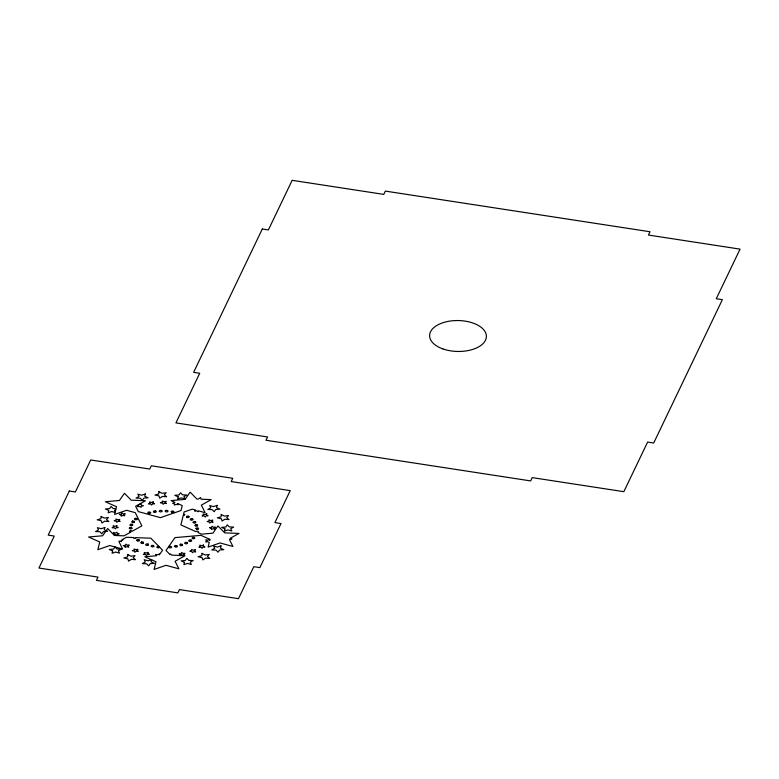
<?xml version="1.0" encoding="UTF-8"?>
<svg xmlns="http://www.w3.org/2000/svg" width="779" height="779" viewBox="0 0 779 779"><rect width="100%" height="100%" fill="white"/><g stroke="black" fill="none" stroke-linecap="round" stroke-linejoin="round"><path stroke-width="1.17" d="M183.971 514.89L183.971 515.464L183.299 515.143L180.894 524.919L195.792 531.59L197.058 531.044L198.538 531.677L197.895 532.534L201.547 534.17L212.901 533.177L217.925 525.961L224.722 532.885L238.978 533.42L230.058 538.416L232.015 538.834L229.454 539.565L232.911 546.469L220.038 542.953L208.12 547.082L209.239 542.535L207.876 541.717L205.773 541.921L206.825 540.918L205.753 539.896L207.857 540.149L209.298 539.302L209.736 540.509L210.009 539.399L200.953 535.348L174.983 537.617L166.005 550.471L170.017 554.56L170.601 553.976L171.37 555.067L184.935 555.768L175.09 561.279L178.878 568.826L166.005 565.311L154.076 569.439L155.966 561.756L144.816 556.761L156.482 555.739L155.586 554.551L157.689 554.804L159.13 553.957L159.325 554.862L162.587 550.178L159.637 547.16L158.673 547.88L156.949 547.481L157.533 547.004L157.066 546.469L158.78 546.293L150.853 538.201L135.692 537.637L135.653 538.318L133.784 538.27L133.745 537.559L126.441 537.286L122.137 539.691L122.936 539.779L121.271 540.499L121.573 541.658L119.791 541.006L118.875 541.522L122.654 549.059L109.781 545.543L97.862 549.672L99.741 541.989L88.602 537.004L102.633 535.767L107.668 528.551L113.617 534.618L114.484 533.781L113.422 532.758L115.526 533.011L116.967 532.164L117.22 533.323L119.168 533.829L117.23 534.297L116.996 535.446L115.535 534.579L113.753 534.754L114.455 535.475L124.036 535.835L130.95 531.969L129.626 531.843L130.22 531.366L129.752 530.84L131.563 530.606L132.079 531.336L141.856 525.864L135.254 512.66L126.549 510.284L114.63 514.413L115.107 512.465L111.757 511.55L108.184 512.796L108.748 510.488L105.408 508.989L109.615 508.619L111.124 506.457L113.159 508.531L116.042 508.638L116.509 506.73L105.369 501.734L119.401 500.498L124.436 493.292L131.223 500.206L145.478 500.741L138.36 504.734L141.077 504.042L141.33 505.201L143.278 505.707L141.34 506.175L141.106 507.324L139.655 506.457L137.552 506.662L138.604 505.659L137.902 504.987L135.643 506.253L138.321 511.608L160.425 517.655L181.02 510.527L182.228 505.6L177.505 503.477L178.109 504.724L176.083 504.334L174.457 505.074L174.467 503.906L172.646 503.273L174.954 502.338L171.088 500.605L185.12 499.378L190.154 492.162L196.941 499.086L198.187 499.125L200.593 497.518L201.177 499.242L211.197 499.621L201.362 505.123L205.14 512.67L198.353 510.82L198.168 511.735L196.717 510.868L194.623 511.073L195.656 510.079L192.267 509.154L184.078 511.988L183.63 513.838L184.886 514.598L183.971 514.89M121.183 514.977L121.164 516.146L122.79 515.406L124.825 515.795L123.997 514.705L125.273 513.789L123.14 513.848L121.894 512.894L121.397 514.013L119.353 514.344L121.183 514.977M125.185 546.254L125.166 547.423L126.792 546.683L128.827 547.072L127.999 545.991L129.275 545.066L127.143 545.134L125.896 544.17L125.4 545.3L123.355 545.621L125.185 546.254M180.942 554.521L180.932 555.68L182.559 554.95L184.584 555.339L183.766 554.249L185.032 553.333L182.899 553.392L181.653 552.428L181.156 553.557L179.112 553.888L180.942 554.521M211.401 528.347L211.391 529.516L213.018 528.775L215.043 529.165L214.225 528.074L215.501 527.159L213.358 527.217L212.112 526.253L211.615 527.383L209.58 527.714L211.401 528.347M135.312 519.184L135.264 519.759L137.104 519.622L136.734 519.077L137.396 518.629L135.741 518.142L134.416 518.843L135.312 519.184M137.406 540.519L137.357 541.103L139.198 540.967L138.828 540.412L139.49 539.964L137.834 539.487L136.51 540.188L137.406 540.519M171.877 511.959L171.828 512.543L173.668 512.407L173.289 511.852L173.96 511.404L172.295 510.927L170.981 511.628L171.877 511.959M175.265 546.488L175.217 547.062L177.057 546.926L176.677 546.381L177.349 545.933L175.684 545.446L174.369 546.147L175.265 546.488M196.561 528.834L196.512 529.418L198.353 529.282L197.983 528.727L198.645 528.279L196.99 527.802L195.665 528.503L196.561 528.834M101.143 516.419L100.949 518.746L97.18 519.817L101.182 520.684L101.961 522.991L104.629 521.2L108.875 521.56L106.519 519.583L108.369 517.499L104.24 518.064L101.143 516.419M127.785 554.56L127.59 556.888L123.822 557.959L127.834 558.825L128.603 561.133L131.281 559.341L135.517 559.702L133.17 557.725L135.02 555.641L130.891 556.206L127.785 554.56M158.926 491.646L158.731 493.974L154.963 495.035L158.974 495.902L159.744 498.209L162.422 496.418L166.657 496.778L164.311 494.801L166.161 492.718L162.032 493.292L158.926 491.646M202.043 553.353L201.839 555.68L198.08 556.751L202.082 557.618L202.852 559.926L205.529 558.134L209.775 558.494L207.418 556.518L209.269 554.434L205.14 554.999L202.043 553.353M221.285 514.471L221.09 516.798L217.322 517.86L221.324 518.726L222.103 521.034L224.771 519.242L229.016 519.603L226.67 517.626L228.51 515.552L224.381 516.117L221.285 514.471M132.673 521.024L131.612 521.852L132.742 522.67L134.504 522.358L133.959 521.842L134.455 521.336L132.673 521.024M141.72 541.902L140.658 542.729L141.788 543.547L143.55 543.236L143.005 542.72L143.511 542.213L141.72 541.902M166.131 510.333L165.07 511.151L166.2 511.978L167.962 511.657L167.417 511.151L167.923 510.644L166.131 510.333M180.767 544.112L179.706 544.93L180.845 545.758L182.598 545.446L182.052 544.93L182.559 544.424L180.767 544.112M195.86 524.598L194.799 525.426L195.928 526.244L197.691 525.932L197.136 525.426L197.642 524.91L195.86 524.598M104.805 527.471L104.24 529.769L107.59 531.268L103.373 531.638L101.864 533.8L99.829 531.726L95.554 531.57L98.505 529.915L97.375 527.656L101.231 528.707L104.805 527.471M115.808 509.612L115.253 511.871L114.484 510.342L115.808 509.612M116.831 525.689L116.548 526.838L118.223 527.587L116.12 527.773L115.36 528.853L114.338 527.811L112.205 527.734L113.676 526.906L113.111 525.776L115.039 526.302L116.831 525.689M112.643 550.987L112.069 553.285L115.652 552.048L119.508 553.109L118.379 550.841L121.329 549.185L117.054 549.029L115.019 546.955L113.51 549.117L109.294 549.487L112.643 550.987M131.495 527.432L132.187 528.376L130.755 529.009L129.178 528.454L129.918 528.035L129.635 527.471L131.495 527.432M145.303 493.993L144.738 496.301L148.088 497.8L143.872 498.171L142.362 500.332L140.327 498.258L136.052 498.093L139.003 496.447L137.864 494.178L141.729 495.23L145.303 493.993M153.161 501.871L152.879 503.02L154.554 503.77L152.441 503.955L151.691 505.035L150.668 504.003L148.536 503.925L150.006 503.098L149.441 501.968L151.369 502.494L153.161 501.871M155.654 510.927L156.355 511.871L154.924 512.504L153.346 511.949L154.076 511.54L153.794 510.966L155.654 510.927M147.961 552.389L147.679 553.538L149.344 554.288L147.241 554.473L146.481 555.554L145.469 554.512L143.326 554.434L144.806 553.606L144.242 552.477L146.17 553.002L147.961 552.389M153.356 545.407L154.057 546.361L152.626 546.994L151.048 546.43L151.778 546.021L151.496 545.456L153.356 545.407M151.603 559.517L151.038 561.825L154.378 563.324L150.162 563.694L148.653 565.856L146.618 563.782L142.343 563.616L145.293 561.971L144.164 559.702L148.02 560.763L151.603 559.517M178.167 496.827L177.602 499.125L181.176 497.888L185.032 498.95L183.902 496.681L186.853 495.025L182.578 494.869L180.543 492.795L179.034 494.957L174.817 495.327L178.167 496.827M192.452 518.707L193.153 519.651L191.722 520.284L190.144 519.729L190.874 519.311L190.592 518.746L192.452 518.707M184.457 562.35L183.893 564.658L187.466 563.421L191.332 564.473L190.193 562.204L193.153 560.559L188.869 560.393L186.833 558.319L185.324 560.481L181.118 560.851L184.457 562.35M191.03 540.013L191.731 540.967L190.3 541.6L188.722 541.035L189.453 540.626L189.17 540.061L191.03 540.013M206.737 513.858L206.454 515.007L208.129 515.756L206.026 515.941L205.267 517.022L204.244 515.98L202.112 515.902L203.582 515.075L203.017 513.945L204.955 514.471L206.737 513.858M203.523 545.076L203.241 546.225L204.916 546.975L202.803 547.16L202.053 548.241L201.031 547.209L198.898 547.121L200.369 546.293L199.804 545.164L201.732 545.689L203.523 545.076M217.127 505.357L216.562 507.665L219.902 509.164L215.695 509.534L214.186 511.696L212.151 509.622L207.866 509.456L210.817 507.811L209.687 505.542L213.553 506.603L217.127 505.357M224.956 528.883L224.391 531.181L227.965 529.944L231.83 530.996L230.691 528.737L233.651 527.081L229.367 526.925L227.332 524.851L225.822 527.013L221.616 527.383L224.956 528.883M221.012 545.855L220.447 548.163L223.797 549.662L219.581 550.032L218.071 552.194L216.036 550.12L211.761 549.955L214.712 548.309L213.582 546.04L217.438 547.101L221.012 545.855M149.821 513.02L149.626 513.585L147.893 513.186L148.487 512.709L148.02 512.183L149.831 511.949L150.824 512.825L149.821 513.02M188.43 517.12L188.236 517.694L186.502 517.295L187.096 516.818L186.629 516.282L188.44 516.058L189.424 516.925L188.43 517.12M194.02 538.318L193.825 538.883L192.101 538.484L192.686 538.007L192.218 537.471L194.029 537.247L195.023 538.123L194.02 538.318M169.462 547.238L169.228 547.803L171.088 547.851L171.711 546.897L170.221 546.264L168.692 546.829L169.462 547.238M69.321 491.023L48.201 535.124L54.267 536.059L38.95 568.027L97.988 577.103L96.43 580.365L177.865 592.877L179.423 589.606L238.471 598.681L253.788 566.703L259.865 567.638L280.995 523.537L274.909 522.602L290.236 490.624L231.188 481.558L232.755 478.287L151.321 465.774L149.753 469.046L90.715 459.98L75.397 491.958L69.321 491.023M262.299 228.997L193.63 372.333L199.716 373.268L175.947 422.89L267.567 436.961L265.99 440.252L530.655 480.916L532.232 477.615L623.843 491.685L647.612 442.073L653.698 443.008L722.367 299.672L716.281 298.737L740.05 249.124L648.44 235.054L650.017 231.752L385.352 191.098L383.774 194.39L292.154 180.319L268.385 229.932L262.299 228.997M132.469 524.306L132.138 524.851L132.849 525.299L131.223 525.786L129.85 525.085L130.619 524.17L132.469 524.306M161.75 510.488L161.428 511.034L162.129 511.482L160.503 511.969L159.13 511.267L159.899 510.352L161.75 510.488M148.176 544.054L147.854 544.599L148.555 545.047L146.929 545.534L145.556 544.833L146.325 543.917L148.176 544.054M195.558 521.687L195.227 522.242L195.928 522.69L194.312 523.167L192.939 522.466L193.708 521.55L195.558 521.687M187.164 542.437L186.843 542.982L187.544 543.43L185.918 543.917L184.545 543.216L185.314 542.301L187.164 542.437M119.664 519.427L118.856 520.499L120.141 521.443L118.009 521.336L116.782 522.281L116.266 521.141L114.211 520.771L116.032 520.177L115.993 519.009L117.639 519.778L119.664 519.427M165.917 501.423L165.119 502.494L166.404 503.438L164.272 503.331L163.045 504.276L162.529 503.137L160.474 502.767L162.295 502.173L162.256 501.004L163.902 501.773L165.917 501.423M137.795 549.361L136.987 550.432L138.282 551.376L136.14 551.269L134.913 552.214L134.397 551.074L132.352 550.704L134.163 550.11L134.124 548.942L135.77 549.711L137.795 549.361M212.648 520.226L211.849 521.297L213.134 522.242L210.992 522.134L209.765 523.069L209.249 521.94L207.204 521.57L209.015 520.976L208.986 519.807L210.622 520.576L212.648 520.226M195.266 549.847L194.458 550.919L195.743 551.873L193.611 551.766L192.384 552.701L191.868 551.561L189.813 551.201L191.634 550.597L191.595 549.438L193.241 550.208L195.266 549.847M159.471 546.994L158.887 546.4L159.471 546.994M442.842 348.895A28.395 15.463 1 0 0 486.369 336.966A28.395 15.463 1 0 0 444.79 322.155A28.395 15.463 1 0 0 442.842 348.895"/></g></svg>
